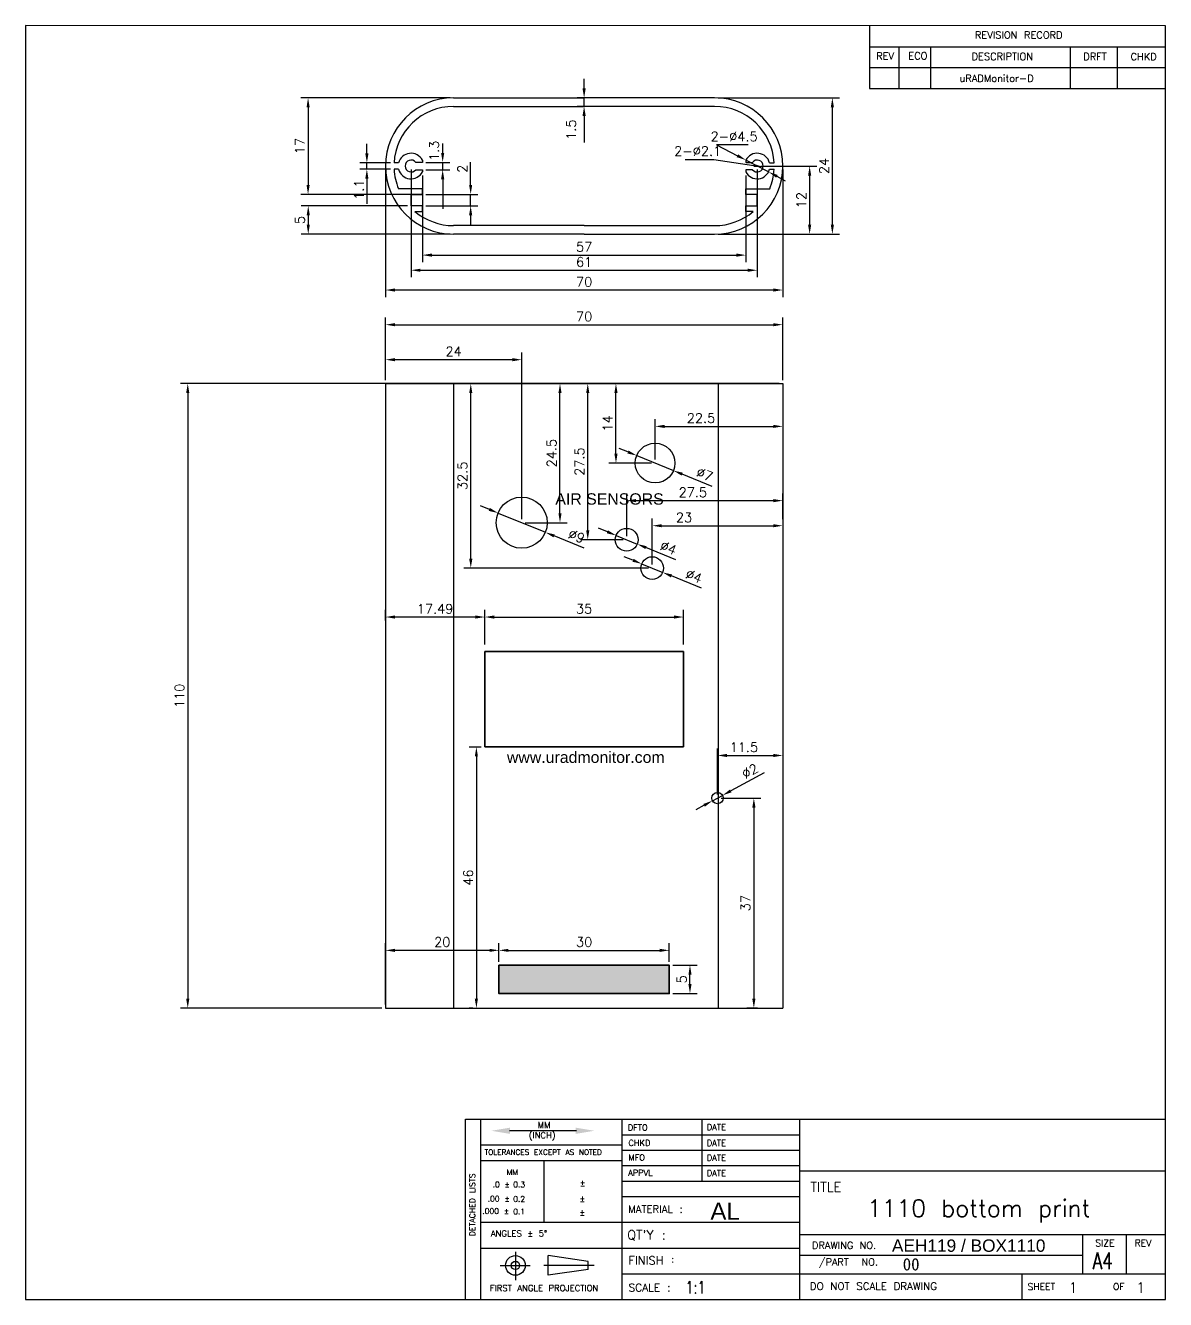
# Model space of a CAD drawing. Header units: millimetres. Extents: x 207 to 635, y 135 to 813.
# Drawn here: x 434.1 to 635, y 278.9 to 503.3 of the extents above; entities that cross this region are included whole.
import ezdxf
from ezdxf.enums import TextEntityAlignment as Align

# ---------------------------------------------------------------- set-up
doc = ezdxf.new("R2010")
doc.units = ezdxf.units.MM
for name, color, linetype, lineweight in [('Callout', 3, 'Continuous', 0), ('CAXA0', 7, 'Continuous', 70), ('Contour line', 1, 'Continuous', 15), ('Draw', 7, 'Continuous', 35), ('TEXT', 6, 'Continuous', 20)]:
    doc.layers.add(name, color=color, linetype=linetype, lineweight=lineweight)
doc.styles.add('_YES', font='ROMANC.SHX', dxfattribs={"height": 1.5})
doc.styles.add('ADESK2', font='romans')
doc.styles.get("Standard").update_dxf_attribs({"font": 'txt.shx'})
doc.styles.add('样式 1', font='Arial.ttf')
doc.dimstyles.new('ISO-25', dxfattribs={"dimtxt": 2.5, "dimasz": 2, "dimexe": 1.25, "dimexo": 0.625, "dimtad": 1, "dimdsep": 46, "dimtxsty": 'Standard', "dimcen": 2.5, "dimclrt": 256, "dimadec": 0, "dimazin": 0, "dimtfac": 1, "dimtmove": 0, "dimatfit": 3, "dimfxl": 1, "dimarcsym": 0})
picture_1 = doc.add_image_def('image1.png', size_in_pixel=(533, 256))

# ---------------------------------------------------------------- blocks, each defined once
blk = doc.blocks.new('*D130')
at = {"layer": 'Callout', "color": 0, "lineweight": -2, "transparency": 16777216}
for p, q in [((563.65, 478.51), (573.51, 478.51)), ((572.26, 476.84), (572.26, 468.18)), ((556.15, 466.51), (573.51, 466.51))]:
    blk.add_line(p, q, dxfattribs=at)
at = {"layer": 'Callout', "color": 0, "lineweight": 35, "transparency": 16777216}
for points in [[(571.98, 476.84), (572.53, 476.84), (572.26, 478.51)], [(571.98, 468.18), (572.53, 468.18), (572.26, 466.51)]]:
    blk.add_solid(points, dxfattribs=at)
at = {"layer": 'Defpoints', "color": 0, "lineweight": 35, "transparency": 16777216}
for p in [(563.02, 478.51), (555.52, 466.51), (572.26, 466.51)]:
    blk.add_point(p, dxfattribs=at)
at = {"layer": 'Callout', "lineweight": 25, "transparency": 16777216, "insert": (570.8, 472.51), "char_height": 1.667, "attachment_point": 5, "rotation": 90}
blk.add_mtext('12', dxfattribs=at)
blk = doc.blocks.new('*D128')
at = {"layer": 'Callout', "color": 0, "lineweight": -2, "transparency": 16777216}
for p, q in [((497.52, 477.89), (497.52, 455.42)), ((567.52, 477.89), (567.52, 455.42)), ((565.85, 456.67), (499.19, 456.67))]:
    blk.add_line(p, q, dxfattribs=at)
at = {"layer": 'Callout', "color": 0, "lineweight": 35, "transparency": 16777216}
for points in [[(499.19, 456.95), (499.19, 456.39), (497.52, 456.67)], [(565.85, 456.95), (565.85, 456.39), (567.52, 456.67)]]:
    blk.add_solid(points, dxfattribs=at)
at = {"layer": 'Defpoints', "color": 0, "lineweight": 35, "transparency": 16777216}
for p in [(497.52, 478.51), (567.52, 478.51), (497.52, 456.67)]:
    blk.add_point(p, dxfattribs=at)
at = {"layer": 'Callout', "lineweight": 25, "transparency": 16777216, "insert": (532.52, 458.13), "char_height": 1.667, "attachment_point": 5}
blk.add_mtext('70', dxfattribs=at)
blk = doc.blocks.new('*D131')
at = {"layer": 'Callout', "color": 0, "lineweight": -2, "transparency": 16777216}
for p, q in [((502.02, 477.89), (502.02, 458.91)), ((563.02, 477.89), (563.02, 458.91)), ((503.69, 460.16), (561.35, 460.16))]:
    blk.add_line(p, q, dxfattribs=at)
at = {"layer": 'Callout', "color": 0, "lineweight": 35, "transparency": 16777216}
for points in [[(503.69, 460.43), (503.69, 459.88), (502.02, 460.16)], [(561.35, 460.43), (561.35, 459.88), (563.02, 460.16)]]:
    blk.add_solid(points, dxfattribs=at)
at = {"layer": 'Defpoints', "color": 0, "lineweight": 35, "transparency": 16777216}
for p in [(502.02, 478.51), (563.02, 478.51), (563.02, 460.16)]:
    blk.add_point(p, dxfattribs=at)
at = {"layer": 'Callout', "lineweight": 25, "transparency": 16777216, "insert": (532.52, 461.61), "char_height": 1.667, "attachment_point": 5}
blk.add_mtext('61', dxfattribs=at)
blk = doc.blocks.new('*D132')
at = {"layer": 'Callout', "color": 0, "lineweight": -2, "transparency": 16777216}
for p, q in [((504.02, 476.85), (504.02, 461.57)), ((561.02, 476.85), (561.02, 461.57)), ((505.69, 462.82), (559.35, 462.82))]:
    blk.add_line(p, q, dxfattribs=at)
at = {"layer": 'Callout', "color": 0, "lineweight": 35, "transparency": 16777216}
for points in [[(505.69, 463.1), (505.69, 462.54), (504.02, 462.82)], [(559.35, 463.1), (559.35, 462.54), (561.02, 462.82)]]:
    blk.add_solid(points, dxfattribs=at)
at = {"layer": 'Defpoints', "color": 0, "lineweight": 35, "transparency": 16777216}
for p in [(504.02, 477.48), (561.02, 477.48), (561.02, 462.82)]:
    blk.add_point(p, dxfattribs=at)
at = {"layer": 'Callout', "lineweight": 25, "transparency": 16777216, "insert": (532.52, 464.28), "char_height": 1.667, "attachment_point": 5}
blk.add_mtext('57', dxfattribs=at)
blk = doc.blocks.new('*D133')
at = {"layer": 'Callout', "color": 0, "lineweight": -2, "transparency": 16777216}
for p, q in [((556.15, 490.51), (577.51, 490.51)), ((576.26, 468.18), (576.26, 488.84)), ((556.77, 466.51), (577.51, 466.51))]:
    blk.add_line(p, q, dxfattribs=at)
at = {"layer": 'Callout', "color": 0, "lineweight": 35, "transparency": 16777216}
for points in [[(575.98, 488.84), (576.54, 488.84), (576.26, 490.51)], [(575.98, 468.18), (576.54, 468.18), (576.26, 466.51)]]:
    blk.add_solid(points, dxfattribs=at)
at = {"layer": 'Defpoints', "color": 0, "lineweight": 35, "transparency": 16777216}
for p in [(555.52, 490.51), (576.26, 490.51), (556.15, 466.51)]:
    blk.add_point(p, dxfattribs=at)
at = {"layer": 'Callout', "lineweight": 25, "transparency": 16777216, "insert": (574.8, 478.51), "char_height": 1.667, "attachment_point": 5, "rotation": 90}
blk.add_mtext('24', dxfattribs=at)
blk = doc.blocks.new('*D134')
at = {"layer": 'Callout', "color": 0, "lineweight": -2, "transparency": 16777216}
for p, q in [((566.9, 440.19), (461.43, 440.19)), ((462.68, 438.53), (462.68, 331.86)), ((496.9, 330.19), (461.43, 330.19))]:
    blk.add_line(p, q, dxfattribs=at)
at = {"layer": 'Callout', "color": 0, "lineweight": 35, "transparency": 16777216}
for points in [[(462.4, 438.53), (462.96, 438.53), (462.68, 440.19)], [(462.4, 331.86), (462.96, 331.86), (462.68, 330.19)]]:
    blk.add_solid(points, dxfattribs=at)
at = {"layer": 'Defpoints', "color": 0, "lineweight": 35, "transparency": 16777216}
for p in [(567.52, 440.19), (462.68, 330.19), (497.52, 330.19)]:
    blk.add_point(p, dxfattribs=at)
at = {"layer": 'Callout', "lineweight": 25, "transparency": 16777216, "insert": (461.22, 385.19), "char_height": 1.667, "attachment_point": 5, "rotation": 90}
blk.add_mtext('110', dxfattribs=at)
blk = doc.blocks.new('*D129')
at = {"layer": 'Callout', "color": 0, "lineweight": -2, "transparency": 16777216}
for p, q in [((512.53, 475.18), (512.53, 479.2)), ((504.65, 473.51), (513.78, 473.51)), ((512.53, 471.51), (512.53, 473.51)), ((504.65, 471.51), (513.78, 471.51)), ((512.53, 469.84), (512.53, 468.18))]:
    blk.add_line(p, q, dxfattribs=at)
at = {"layer": 'Callout', "color": 0, "lineweight": 35, "transparency": 16777216}
for points in [[(512.25, 475.18), (512.8, 475.18), (512.53, 473.51)], [(512.25, 469.84), (512.8, 469.84), (512.53, 471.51)]]:
    blk.add_solid(points, dxfattribs=at)
at = {"layer": 'Defpoints', "color": 0, "lineweight": 35, "transparency": 16777216}
for p in [(504.02, 473.51), (512.53, 473.51), (504.02, 471.51)]:
    blk.add_point(p, dxfattribs=at)
at = {"layer": 'Callout', "lineweight": 35, "transparency": 16777216, "insert": (511.07, 478.02), "char_height": 1.67, "attachment_point": 5, "rotation": 90}
blk.add_mtext('2', dxfattribs=at)
blk = doc.blocks.new('*D135')
at = {"layer": 'Callout', "color": 0, "lineweight": -2, "transparency": 16777216}
for p, q in [((501.4, 471.51), (482.66, 471.51)), ((483.91, 469.84), (483.91, 468.18)), ((508.9, 466.51), (482.66, 466.51))]:
    blk.add_line(p, q, dxfattribs=at)
at = {"layer": 'Callout', "color": 0, "lineweight": 35, "transparency": 16777216}
for points in [[(483.64, 469.84), (484.19, 469.84), (483.91, 471.51)], [(483.64, 468.18), (484.19, 468.18), (483.91, 466.51)]]:
    blk.add_solid(points, dxfattribs=at)
at = {"layer": 'Defpoints', "color": 0, "lineweight": 35, "transparency": 16777216}
for p in [(502.02, 471.51), (483.91, 466.51), (509.52, 466.51)]:
    blk.add_point(p, dxfattribs=at)
at = {"layer": 'Callout', "lineweight": 35, "transparency": 16777216, "insert": (482.46, 469.01), "char_height": 1.67, "attachment_point": 5, "rotation": 90}
blk.add_mtext('5', dxfattribs=at)
blk = doc.blocks.new('*D136')
at = {"layer": 'Callout', "color": 0, "lineweight": -2, "transparency": 16777216}
for p, q in [((508.9, 490.51), (482.63, 490.51)), ((483.88, 488.84), (483.88, 475.18)), ((504.02, 473.51), (482.63, 473.51))]:
    blk.add_line(p, q, dxfattribs=at)
at = {"layer": 'Callout', "color": 0, "lineweight": 35, "transparency": 16777216}
for points in [[(483.61, 488.84), (484.16, 488.84), (483.88, 490.51)], [(483.61, 475.18), (484.16, 475.18), (483.88, 473.51)]]:
    blk.add_solid(points, dxfattribs=at)
at = {"layer": 'Defpoints', "color": 0, "lineweight": 35, "transparency": 16777216}
for p in [(509.52, 490.51), (483.88, 473.51), (504.65, 473.51)]:
    blk.add_point(p, dxfattribs=at)
at = {"layer": 'Callout', "lineweight": 35, "transparency": 16777216, "insert": (482.43, 482.01), "char_height": 1.667, "attachment_point": 5, "rotation": 90}
blk.add_mtext('17', dxfattribs=at)
blk = doc.blocks.new('*D137')
at = {"layer": 'Callout', "color": 0, "lineweight": -2, "transparency": 16777216}
for p, q in [((497.52, 440.82), (497.52, 451.82)), ((567.52, 440.82), (567.52, 451.82)), ((499.19, 450.57), (565.85, 450.57))]:
    blk.add_line(p, q, dxfattribs=at)
at = {"layer": 'Callout', "color": 0, "lineweight": 35, "transparency": 16777216}
for points in [[(499.19, 450.84), (499.19, 450.29), (497.52, 450.57)], [(565.85, 450.84), (565.85, 450.29), (567.52, 450.57)]]:
    blk.add_solid(points, dxfattribs=at)
at = {"layer": 'Defpoints', "color": 0, "lineweight": 35, "transparency": 16777216}
for p in [(567.52, 450.57), (497.52, 440.19), (567.52, 440.19)]:
    blk.add_point(p, dxfattribs=at)
at = {"layer": 'Callout', "lineweight": 35, "transparency": 16777216, "insert": (532.52, 452.02), "char_height": 1.667, "attachment_point": 5}
blk.add_mtext('70', dxfattribs=at)
blk = doc.blocks.new('*D138')
at = {"layer": 'Callout', "color": 0, "lineweight": -2, "transparency": 16777216}
for p, q in [((515.82, 418.03), (514.27, 418.66)), ((517.36, 417.4), (525.69, 414)), ((532.5, 411.21), (527.23, 413.36))]:
    blk.add_line(p, q, dxfattribs=at)
at = {"layer": 'Callout', "color": 0, "lineweight": 35, "transparency": 16777216}
for points in [[(515.92, 418.29), (515.71, 417.77), (517.36, 417.4)], [(527.34, 413.62), (527.13, 413.11), (525.69, 414)]]:
    blk.add_solid(points, dxfattribs=at)
at = {"layer": 'Defpoints', "color": 0, "lineweight": 35, "transparency": 16777216}
for p in [(517.36, 417.4), (525.69, 414)]:
    blk.add_point(p, dxfattribs=at)
at = {"layer": 'Callout', "lineweight": 25, "transparency": 16777216, "insert": (531.19, 413.32), "char_height": 1.667, "attachment_point": 5, "rotation": 337.7794}
blk.add_mtext('∅9', dxfattribs=at)
blk = doc.blocks.new('*D139')
at = {"layer": 'Callout', "color": 0, "lineweight": -2, "transparency": 16777216}
for p, q in [((555.52, 440.19), (527.02, 440.19)), ((528.27, 417.36), (528.27, 438.53)), ((522.15, 415.7), (529.52, 415.7))]:
    blk.add_line(p, q, dxfattribs=at)
at = {"layer": 'Callout', "color": 0, "lineweight": 35, "transparency": 16777216}
for points in [[(527.99, 438.53), (528.55, 438.53), (528.27, 440.19)], [(527.99, 417.36), (528.55, 417.36), (528.27, 415.7)]]:
    blk.add_solid(points, dxfattribs=at)
at = {"layer": 'Defpoints', "color": 0, "lineweight": 35, "transparency": 16777216}
for p in [(528.27, 440.19), (556.15, 440.19), (521.52, 415.7)]:
    blk.add_point(p, dxfattribs=at)
at = {"layer": 'Callout', "lineweight": 35, "transparency": 16777216, "insert": (526.81, 427.94), "char_height": 1.667, "attachment_point": 5, "rotation": 90}
blk.add_mtext('24.5', dxfattribs=at)
blk = doc.blocks.new('*D140')
at = {"layer": 'Callout', "color": 0, "lineweight": -2, "transparency": 16777216}
for p, q in [((497.52, 441.44), (497.52, 445.65)), ((519.86, 444.4), (499.19, 444.4)), ((521.52, 416.32), (521.52, 445.65))]:
    blk.add_line(p, q, dxfattribs=at)
at = {"layer": 'Callout', "color": 0, "lineweight": 35, "transparency": 16777216}
for points in [[(499.19, 444.68), (499.19, 444.12), (497.52, 444.4)], [(519.86, 444.68), (519.86, 444.12), (521.52, 444.4)]]:
    blk.add_solid(points, dxfattribs=at)
at = {"layer": 'Defpoints', "color": 0, "lineweight": 35, "transparency": 16777216}
for p in [(497.52, 444.4), (497.52, 440.82), (521.52, 415.7)]:
    blk.add_point(p, dxfattribs=at)
at = {"layer": 'Callout', "lineweight": 35, "transparency": 16777216, "insert": (509.52, 445.86), "char_height": 1.667, "attachment_point": 5}
blk.add_mtext('24', dxfattribs=at)
blk = doc.blocks.new('*D141')
at = {"layer": 'Callout', "color": 0, "lineweight": -2, "transparency": 16777216}
for p, q in [((540.24, 428.15), (538.7, 428.78)), ((541.78, 427.52), (548.26, 424.87)), ((555.08, 422.09), (549.81, 424.24))]:
    blk.add_line(p, q, dxfattribs=at)
at = {"layer": 'Callout', "color": 0, "lineweight": 35, "transparency": 16777216}
for points in [[(540.35, 428.41), (540.13, 427.89), (541.78, 427.52)], [(549.91, 424.5), (549.7, 423.98), (548.26, 424.87)]]:
    blk.add_solid(points, dxfattribs=at)
at = {"layer": 'Defpoints', "color": 0, "lineweight": 35, "transparency": 16777216}
for p in [(541.78, 427.52), (548.26, 424.87)]:
    blk.add_point(p, dxfattribs=at)
at = {"layer": 'Callout', "lineweight": 25, "transparency": 16777216, "insert": (553.76, 424.2), "char_height": 1.667, "attachment_point": 5, "rotation": 337.7794}
blk.add_mtext('∅7', dxfattribs=at)
blk = doc.blocks.new('*D142')
at = {"layer": 'Callout', "color": 0, "lineweight": -2, "transparency": 16777216}
for p, q in [((498.15, 440.19), (539.38, 440.19)), ((538.13, 427.86), (538.13, 438.53)), ((544.4, 426.19), (536.88, 426.19))]:
    blk.add_line(p, q, dxfattribs=at)
at = {"layer": 'Callout', "color": 0, "lineweight": 35, "transparency": 16777216}
for points in [[(537.85, 438.53), (538.41, 438.53), (538.13, 440.19)], [(537.85, 427.86), (538.41, 427.86), (538.13, 426.19)]]:
    blk.add_solid(points, dxfattribs=at)
at = {"layer": 'Defpoints', "color": 0, "lineweight": 35, "transparency": 16777216}
for p in [(497.52, 440.19), (538.13, 440.19), (545.02, 426.19)]:
    blk.add_point(p, dxfattribs=at)
at = {"layer": 'Callout', "lineweight": 35, "transparency": 16777216, "insert": (536.67, 433.19), "char_height": 1.667, "attachment_point": 5, "rotation": 90}
blk.add_mtext('14', dxfattribs=at)
blk = doc.blocks.new('*D143')
at = {"layer": 'Callout', "color": 0, "lineweight": -2, "transparency": 16777216}
for p, q in [((567.52, 439.57), (567.52, 431.41)), ((545.02, 426.82), (545.02, 433.91)), ((546.69, 432.66), (565.85, 432.66))]:
    blk.add_line(p, q, dxfattribs=at)
at = {"layer": 'Callout', "color": 0, "lineweight": 35, "transparency": 16777216}
for points in [[(546.69, 432.93), (546.69, 432.38), (545.02, 432.66)], [(565.85, 432.93), (565.85, 432.38), (567.52, 432.66)]]:
    blk.add_solid(points, dxfattribs=at)
at = {"layer": 'Defpoints', "color": 0, "lineweight": 35, "transparency": 16777216}
for p in [(567.52, 440.19), (567.52, 432.66), (545.02, 426.19)]:
    blk.add_point(p, dxfattribs=at)
at = {"layer": 'Callout', "lineweight": 35, "transparency": 16777216, "insert": (553.11, 434.11), "char_height": 1.667, "attachment_point": 5}
blk.add_mtext('22.5', dxfattribs=at)
blk = doc.blocks.new('*D144')
at = {"layer": 'Callout', "color": 0, "lineweight": -2, "transparency": 16777216}
for p, q in [((541.12, 409.08), (539.58, 409.71)), ((542.66, 408.45), (546.37, 406.94)), ((553.18, 404.16), (547.91, 406.31))]:
    blk.add_line(p, q, dxfattribs=at)
at = {"layer": 'Callout', "color": 0, "lineweight": 35, "transparency": 16777216}
for points in [[(541.23, 409.34), (541.02, 408.83), (542.66, 408.45)], [(548.02, 406.57), (547.81, 406.05), (546.37, 406.94)]]:
    blk.add_solid(points, dxfattribs=at)
at = {"layer": 'Defpoints', "color": 0, "lineweight": 35, "transparency": 16777216}
for p in [(542.66, 408.45), (546.37, 406.94)]:
    blk.add_point(p, dxfattribs=at)
at = {"layer": 'Callout', "lineweight": 25, "transparency": 16777216, "insert": (551.87, 406.27), "char_height": 1.667, "attachment_point": 5, "rotation": 337.7794}
blk.add_mtext('∅4', dxfattribs=at)
blk = doc.blocks.new('*D145')
at = {"layer": 'Callout', "color": 0, "lineweight": -2, "transparency": 16777216}
for p, q in [((567.52, 439.57), (567.52, 413.91)), ((544.52, 408.32), (544.52, 416.41)), ((546.18, 415.16), (565.85, 415.16))]:
    blk.add_line(p, q, dxfattribs=at)
at = {"layer": 'Callout', "color": 0, "lineweight": 35, "transparency": 16777216}
for points in [[(546.18, 415.44), (546.18, 414.89), (544.52, 415.16)], [(565.85, 415.44), (565.85, 414.89), (567.52, 415.16)]]:
    blk.add_solid(points, dxfattribs=at)
at = {"layer": 'Defpoints', "color": 0, "lineweight": 35, "transparency": 16777216}
for p in [(567.52, 440.19), (567.52, 415.16), (544.52, 407.7)]:
    blk.add_point(p, dxfattribs=at)
at = {"layer": 'Callout', "lineweight": 35, "transparency": 16777216, "insert": (550.12, 416.62), "char_height": 1.667, "attachment_point": 5}
blk.add_mtext('23', dxfattribs=at)
blk = doc.blocks.new('*D146')
at = {"layer": 'Callout', "color": 0, "lineweight": -2, "transparency": 16777216}
for p, q in [((497.52, 440.19), (513.8, 440.19)), ((512.55, 409.36), (512.55, 438.53)), ((543.89, 407.7), (511.3, 407.7))]:
    blk.add_line(p, q, dxfattribs=at)
at = {"layer": 'Callout', "color": 0, "lineweight": 35, "transparency": 16777216}
for points in [[(512.27, 438.53), (512.83, 438.53), (512.55, 440.19)], [(512.27, 409.36), (512.83, 409.36), (512.55, 407.7)]]:
    blk.add_solid(points, dxfattribs=at)
at = {"layer": 'Defpoints', "color": 0, "lineweight": 35, "transparency": 16777216}
for p in [(496.9, 440.19), (512.55, 440.19), (544.52, 407.7)]:
    blk.add_point(p, dxfattribs=at)
at = {"layer": 'Callout', "lineweight": 35, "transparency": 16777216, "insert": (511.09, 423.94), "char_height": 1.667, "attachment_point": 5, "rotation": 90}
blk.add_mtext('32.5', dxfattribs=at)
blk = doc.blocks.new('*D147')
at = {"layer": 'Callout', "color": 0, "lineweight": -2, "transparency": 16777216}
for p, q in [((536.62, 414.08), (535.08, 414.71)), ((538.17, 413.45), (541.87, 411.94)), ((548.68, 409.15), (543.41, 411.31))]:
    blk.add_line(p, q, dxfattribs=at)
at = {"layer": 'Callout', "color": 0, "lineweight": 35, "transparency": 16777216}
for points in [[(536.73, 414.34), (536.52, 413.82), (538.17, 413.45)], [(543.52, 411.56), (543.31, 411.05), (541.87, 411.94)]]:
    blk.add_solid(points, dxfattribs=at)
at = {"layer": 'Defpoints', "color": 0, "lineweight": 35, "transparency": 16777216}
for p in [(538.17, 413.45), (541.87, 411.94)]:
    blk.add_point(p, dxfattribs=at)
at = {"layer": 'Callout', "lineweight": 25, "transparency": 16777216, "insert": (547.37, 411.26), "char_height": 1.667, "attachment_point": 5, "rotation": 337.7794}
blk.add_mtext('∅4', dxfattribs=at)
blk = doc.blocks.new('*D148')
at = {"layer": 'Callout', "color": 0, "lineweight": -2, "transparency": 16777216}
for p, q in [((498.15, 440.19), (534.41, 440.19)), ((533.16, 414.36), (533.16, 438.53)), ((539.39, 412.69), (531.91, 412.69))]:
    blk.add_line(p, q, dxfattribs=at)
at = {"layer": 'Callout', "color": 0, "lineweight": 35, "transparency": 16777216}
for points in [[(532.88, 438.53), (533.44, 438.53), (533.16, 440.19)], [(532.88, 414.36), (533.44, 414.36), (533.16, 412.69)]]:
    blk.add_solid(points, dxfattribs=at)
at = {"layer": 'Defpoints', "color": 0, "lineweight": 35, "transparency": 16777216}
for p in [(497.52, 440.19), (533.16, 440.19), (540.02, 412.69)]:
    blk.add_point(p, dxfattribs=at)
at = {"layer": 'Callout', "lineweight": 35, "transparency": 16777216, "insert": (531.7, 426.44), "char_height": 1.667, "attachment_point": 5, "rotation": 90}
blk.add_mtext('27.5', dxfattribs=at)
blk = doc.blocks.new('*D149')
at = {"layer": 'Callout', "color": 0, "lineweight": -2, "transparency": 16777216}
for p, q in [((540.02, 413.32), (540.02, 420.83)), ((567.52, 416.32), (567.52, 420.83)), ((541.68, 419.58), (565.85, 419.58))]:
    blk.add_line(p, q, dxfattribs=at)
at = {"layer": 'Callout', "color": 0, "lineweight": 35, "transparency": 16777216}
for points in [[(541.68, 419.86), (541.68, 419.3), (540.02, 419.58)], [(565.85, 419.86), (565.85, 419.3), (567.52, 419.58)]]:
    blk.add_solid(points, dxfattribs=at)
at = {"layer": 'Defpoints', "color": 0, "lineweight": 35, "transparency": 16777216}
for p in [(567.52, 419.58), (567.52, 415.7), (540.02, 412.69)]:
    blk.add_point(p, dxfattribs=at)
at = {"layer": 'Callout', "lineweight": 35, "transparency": 16777216, "insert": (551.68, 421.04), "char_height": 1.667, "attachment_point": 5}
blk.add_mtext('27.5', dxfattribs=at)
blk = doc.blocks.new('*D150')
at = {"layer": 'Callout', "color": 0, "lineweight": -2, "transparency": 16777216}
for p, q in [((564.22, 371.63), (558.36, 368.46)), ((553.67, 365.92), (552.21, 365.13)), ((555.14, 366.72), (556.9, 367.67))]:
    blk.add_line(p, q, dxfattribs=at)
at = {"layer": 'Callout', "color": 0, "lineweight": 35, "transparency": 16777216}
for points in [[(558.23, 368.71), (558.5, 368.22), (556.9, 367.67)], [(553.54, 366.17), (553.8, 365.68), (555.14, 366.72)]]:
    blk.add_solid(points, dxfattribs=at)
at = {"layer": 'Defpoints', "color": 0, "lineweight": 35, "transparency": 16777216}
for p in [(555.14, 366.72), (556.9, 367.67)]:
    blk.add_point(p, dxfattribs=at)
at = {"layer": 'Callout', "lineweight": 25, "transparency": 16777216, "insert": (561.75, 371.95), "char_height": 1.667, "attachment_point": 5, "rotation": 28.4135}
blk.add_mtext('∅2', dxfattribs=at)
blk = doc.blocks.new('*D151')
at = {"layer": 'Callout', "color": 0, "lineweight": -2, "transparency": 16777216}
for p, q in [((556.64, 367.19), (563.68, 367.19)), ((562.43, 365.53), (562.43, 331.86)), ((563.05, 330.19), (561.18, 330.19))]:
    blk.add_line(p, q, dxfattribs=at)
at = {"layer": 'Callout', "color": 0, "lineweight": 35, "transparency": 16777216}
for points in [[(562.15, 365.53), (562.71, 365.53), (562.43, 367.19)], [(562.15, 331.86), (562.71, 331.86), (562.43, 330.19)]]:
    blk.add_solid(points, dxfattribs=at)
at = {"layer": 'Defpoints', "color": 0, "lineweight": 35, "transparency": 16777216}
for p in [(556.02, 367.19), (562.43, 330.19), (563.68, 330.19)]:
    blk.add_point(p, dxfattribs=at)
at = {"layer": 'Callout', "lineweight": 35, "transparency": 16777216, "insert": (560.97, 348.69), "char_height": 1.667, "attachment_point": 5, "rotation": 90}
blk.add_mtext('37', dxfattribs=at)
blk = doc.blocks.new('*D152')
at = {"layer": 'Callout', "color": 0, "lineweight": -2, "transparency": 16777216}
for p, q in [((556.02, 367.82), (556.02, 375.95)), ((567.52, 375.32), (567.52, 373.45)), ((557.68, 374.7), (565.85, 374.7))]:
    blk.add_line(p, q, dxfattribs=at)
at = {"layer": 'Callout', "color": 0, "lineweight": 35, "transparency": 16777216}
for points in [[(557.68, 374.98), (557.68, 374.42), (556.02, 374.7)], [(565.85, 374.98), (565.85, 374.42), (567.52, 374.7)]]:
    blk.add_solid(points, dxfattribs=at)
at = {"layer": 'Defpoints', "color": 0, "lineweight": 35, "transparency": 16777216}
for p in [(567.52, 375.95), (567.52, 374.7), (556.02, 367.19)]:
    blk.add_point(p, dxfattribs=at)
at = {"layer": 'Callout', "lineweight": 35, "transparency": 16777216, "insert": (560.68, 376.16), "char_height": 1.667, "attachment_point": 5}
blk.add_mtext('11.5', dxfattribs=at)
blk = doc.blocks.new('*D153')
at = {"layer": 'Callout', "color": 0, "lineweight": -2, "transparency": 16777216}
for p, q in [((515.01, 394.24), (515.01, 400.33)), ((550.01, 394.24), (550.01, 400.33)), ((516.68, 399.08), (548.34, 399.08))]:
    blk.add_line(p, q, dxfattribs=at)
at = {"layer": 'Callout', "color": 0, "lineweight": 35, "transparency": 16777216}
for points in [[(516.68, 399.36), (516.68, 398.8), (515.01, 399.08)], [(548.34, 399.36), (548.34, 398.8), (550.01, 399.08)]]:
    blk.add_solid(points, dxfattribs=at)
at = {"layer": 'Defpoints', "color": 0, "lineweight": 35, "transparency": 16777216}
for p in [(550.01, 399.08), (515.01, 393.62), (550.01, 393.62)]:
    blk.add_point(p, dxfattribs=at)
at = {"layer": 'Callout', "lineweight": 35, "transparency": 16777216, "insert": (532.51, 400.54), "char_height": 1.667, "attachment_point": 5}
blk.add_mtext('35', dxfattribs=at)
blk = doc.blocks.new('*D154')
at = {"layer": 'Callout', "color": 0, "lineweight": -2, "transparency": 16777216}
for p, q in [((497.52, 398.45), (497.52, 400.33)), ((515.01, 399.7), (515.01, 400.33)), ((513.34, 399.08), (499.19, 399.08))]:
    blk.add_line(p, q, dxfattribs=at)
at = {"layer": 'Callout', "color": 0, "lineweight": 35, "transparency": 16777216}
for points in [[(499.19, 399.36), (499.19, 398.8), (497.52, 399.08)], [(513.34, 399.36), (513.34, 398.8), (515.01, 399.08)]]:
    blk.add_solid(points, dxfattribs=at)
at = {"layer": 'Defpoints', "color": 0, "lineweight": 35, "transparency": 16777216}
for p in [(497.52, 399.08), (497.52, 397.83), (515.01, 399.08)]:
    blk.add_point(p, dxfattribs=at)
at = {"layer": 'Callout', "lineweight": 35, "transparency": 16777216, "insert": (506.26, 400.54), "char_height": 1.667, "attachment_point": 5}
blk.add_mtext('17.49', dxfattribs=at)
blk = doc.blocks.new('*D155')
at = {"layer": 'Callout', "color": 0, "lineweight": -2, "transparency": 16777216}
for p, q in [((514.39, 376.19), (512.29, 376.19)), ((513.54, 374.53), (513.54, 331.86)), ((512.91, 330.19), (512.29, 330.19))]:
    blk.add_line(p, q, dxfattribs=at)
at = {"layer": 'Callout', "color": 0, "lineweight": 35, "transparency": 16777216}
for points in [[(513.26, 374.53), (513.81, 374.53), (513.54, 376.19)], [(513.26, 331.86), (513.81, 331.86), (513.54, 330.19)]]:
    blk.add_solid(points, dxfattribs=at)
at = {"layer": 'Defpoints', "color": 0, "lineweight": 35, "transparency": 16777216}
for p in [(515.02, 376.19), (513.54, 330.19), (513.54, 330.19)]:
    blk.add_point(p, dxfattribs=at)
at = {"layer": 'Callout', "lineweight": 35, "transparency": 16777216, "insert": (512.08, 353.19), "char_height": 1.667, "attachment_point": 5, "rotation": 90}
blk.add_mtext('46', dxfattribs=at)
blk = doc.blocks.new('*D156')
at = {"layer": 'Callout', "color": 0, "lineweight": -2, "transparency": 16777216}
for p, q in [((548.14, 337.76), (552.42, 337.76)), ((551.17, 334.43), (551.17, 336.09)), ((548.14, 332.76), (552.42, 332.76))]:
    blk.add_line(p, q, dxfattribs=at)
at = {"layer": 'Callout', "color": 0, "lineweight": 35, "transparency": 16777216}
for points in [[(550.9, 336.09), (551.45, 336.09), (551.17, 337.76)], [(550.9, 334.43), (551.45, 334.43), (551.17, 332.76)]]:
    blk.add_solid(points, dxfattribs=at)
at = {"layer": 'Defpoints', "color": 0, "lineweight": 35, "transparency": 16777216}
for p in [(547.52, 337.76), (551.17, 337.76), (547.52, 332.76)]:
    blk.add_point(p, dxfattribs=at)
at = {"layer": 'Callout', "lineweight": 35, "transparency": 16777216, "insert": (549.72, 335.26), "char_height": 1.67, "attachment_point": 5, "rotation": 90}
blk.add_mtext('5', dxfattribs=at)
blk = doc.blocks.new('*D157')
at = {"layer": 'Callout', "color": 0, "lineweight": -2, "transparency": 16777216}
for p, q in [((517.52, 338.38), (517.52, 341.63)), ((547.52, 338.38), (547.52, 341.63)), ((519.18, 340.38), (545.85, 340.38))]:
    blk.add_line(p, q, dxfattribs=at)
at = {"layer": 'Callout', "color": 0, "lineweight": 35, "transparency": 16777216}
for points in [[(519.18, 340.65), (519.18, 340.1), (517.52, 340.38)], [(545.85, 340.65), (545.85, 340.1), (547.52, 340.38)]]:
    blk.add_solid(points, dxfattribs=at)
at = {"layer": 'Defpoints', "color": 0, "lineweight": 35, "transparency": 16777216}
for p in [(547.52, 340.38), (517.52, 337.76), (547.52, 337.76)]:
    blk.add_point(p, dxfattribs=at)
at = {"layer": 'Callout', "lineweight": 35, "transparency": 16777216, "insert": (532.52, 341.84), "char_height": 1.667, "attachment_point": 5}
blk.add_mtext('30', dxfattribs=at)
blk = doc.blocks.new('*D158')
at = {"layer": 'Callout', "color": 0, "lineweight": -2, "transparency": 16777216}
for p, q in [((497.52, 330.82), (497.52, 341.63)), ((517.52, 338.38), (517.52, 341.63)), ((515.85, 340.38), (499.19, 340.38))]:
    blk.add_line(p, q, dxfattribs=at)
at = {"layer": 'Callout', "color": 0, "lineweight": 35, "transparency": 16777216}
for points in [[(499.19, 340.65), (499.19, 340.1), (497.52, 340.38)], [(515.85, 340.65), (515.85, 340.1), (517.52, 340.38)]]:
    blk.add_solid(points, dxfattribs=at)
at = {"layer": 'Defpoints', "color": 0, "lineweight": 35, "transparency": 16777216}
for p in [(497.52, 340.38), (517.52, 337.76, -0.37), (497.52, 330.19)]:
    blk.add_point(p, dxfattribs=at)
at = {"layer": 'Callout', "lineweight": 35, "transparency": 16777216, "insert": (507.52, 341.84), "char_height": 1.667, "attachment_point": 5}
blk.add_mtext('20', dxfattribs=at)

msp = doc.modelspace()

# ---------------------------------------------------------------- hatches: boundary and pattern name
at = {"layer": 'TEXT', "lineweight": 35}
h = msp.add_hatch(color=256, dxfattribs=at)
h.dxf.hatch_style = 1
h.paths.add_polyline_path([(547.517, 332.759), (547.517, 337.759), (517.517, 337.759), (517.517, 332.759)])

# ---------------------------------------------------------------- linework, layer by layer
at = {"layer": 'Callout', "lineweight": 25}
for p, q in [((532.52, 492.177), (532.52, 493.843)), ((532.52, 489.01), (532.52, 490.51)), ((532.52, 487.343), (532.52, 482.664)), ((507.599, 480.827), (507.599, 482.493)), ((561.444, 482.262), (555.819, 482.262)), ((555.819, 482.262), (559.547, 480.32)), ((498.41, 479.06), (492.993, 479.06)), ((498.41, 477.96), (492.993, 477.96)), ((504.645, 479.16), (508.849, 479.16)), ((507.599, 477.86), (507.599, 479.16)), ((550.301, 479.685), (555.37, 479.685)), ((555.37, 479.685), (562.411, 478.604)), ((565.016, 477.47), (561.025, 479.55)), ((504.645, 477.86), (508.849, 477.86)), ((507.599, 476.193), (507.599, 470.961)), ((566.494, 476.7), (567.972, 475.93))]:
    msp.add_line(p, q, dxfattribs=at)
at = {"layer": 'Callout', "color": 0, "lineweight": 25}
for p, q in [((497.52, 440.192), (497.52, 330.192)), ((497.52, 440.192), (567.52, 440.192)), ((509.52, 440.192), (509.52, 330.192)), ((556.145, 440.192), (556.145, 330.192)), ((567.52, 440.192), (567.52, 330.192)), ((497.52, 330.192), (567.52, 330.192))]:
    msp.add_line(p, q, dxfattribs=at)
at = {"layer": 'Callout', "color": 0, "lineweight": 35, "elevation": -0.369}
msp.add_lwpolyline([(517.517, 337.759), (547.517, 337.759), (547.517, 332.759), (517.517, 332.759)], close=True, dxfattribs=at)
at = {"layer": 'Callout', "lineweight": 25}
for points in [[(532.242, 492.177), (532.798, 492.177), (532.52, 490.51)], [(532.242, 487.343), (532.798, 487.343), (532.52, 489.01)], [(493.966, 480.727), (494.521, 480.727), (494.243, 479.06)], [(507.321, 480.827), (507.876, 480.827), (507.599, 479.16)], [(493.966, 476.293), (494.521, 476.293), (494.243, 477.96)], [(562.453, 478.878), (562.368, 478.329), (564.058, 478.351)], [(507.321, 476.193), (507.876, 476.193), (507.599, 477.86)], [(566.622, 476.947), (566.365, 476.454), (565.016, 477.47)]]:
    msp.add_solid(points, dxfattribs=at)
at = {"layer": 'CAXA0', "color": 0, "lineweight": 25}
for p, q in [((634.964, 503.194), (434.087, 503.263)), ((434.087, 503.263), (434.087, 278.883)), ((582.803, 503.194), (582.803, 492.172)), ((634.964, 278.883), (634.964, 503.194)), ((582.803, 499.52), (634.964, 499.52)), ((588.036, 492.172), (588.036, 499.52)), ((593.62, 492.172), (593.62, 499.52)), ((618.241, 492.172), (618.241, 499.52)), ((626.494, 492.172), (626.494, 499.52)), ((582.803, 495.846), (634.964, 495.846)), ((582.803, 492.172), (634.964, 492.172)), ((434.087, 479.177), (434.087, 278.883)), ((434.087, 479.177), (434.087, 278.883)), ((514.316, 278.883), (514.316, 310.632)), ((539.184, 310.632), (539.184, 278.883)), ((553.312, 299.747), (553.312, 310.632)), ((570.557, 278.883), (570.557, 310.632)), ((531.176, 308.602), (519.358, 308.602)), ((539.184, 307.911), (570.557, 307.911)), ((514.316, 306.097), (539.184, 306.097)), ((539.184, 305.19), (570.557, 305.19)), ((514.316, 303.375), (539.184, 303.375)), ((525.508, 292.49), (525.508, 303.375)), ((539.184, 302.468), (570.557, 302.468)), ((570.557, 301.561), (634.964, 301.561)), ((539.184, 299.747), (570.557, 299.747)), ((539.184, 297.025), (570.557, 297.025)), ((514.316, 292.49), (570.557, 292.49)), ((570.557, 290.313), (634.964, 290.313)), ((620.384, 283.418), (620.384, 290.313)), ((628.07, 283.418), (628.07, 290.313)), ((514.316, 287.954), (570.557, 287.954)), ((520.419, 287.293), (520.419, 282.279)), ((526.209, 283.146), (526.209, 286.619)), ((533.252, 285.606), (526.209, 286.619)), ((533.252, 284.159), (533.252, 285.606)), ((570.557, 286.7), (620.384, 286.7)), ((517.718, 284.883), (523.024, 284.883)), ((534.313, 284.883), (525.437, 284.883)), ((533.252, 284.159), (526.209, 283.146)), ((539.184, 283.418), (570.557, 283.418)), ((570.557, 283.418), (634.964, 283.418)), ((609.689, 278.883), (609.689, 283.418)), ((434.087, 278.883), (634.964, 278.883))]:
    msp.add_line(p, q, dxfattribs=at)
at = {"layer": 'CAXA0', "lineweight": 25}
for p, q in [((504.02, 479.541), (504.02, 479.16)), ((561.02, 479.541), (561.02, 479.16)), ((504.02, 477.86), (504.02, 477.479)), ((561.02, 477.86), (561.02, 477.479))]:
    msp.add_line(p, q, dxfattribs=at)
at = {"layer": 'CAXA0', "color": 0, "linetype": 'Continuous', "lineweight": 25}
for p, q in [((511.594, 278.883), (511.594, 310.632)), ((511.594, 310.632), (634.964, 310.632))]:
    msp.add_line(p, q, dxfattribs=at)
at = {"layer": 'CAXA0', "color": 0, "lineweight": 25}
for radius in [1.737, 0.724]:
    msp.add_circle((520.419, 284.883), radius, dxfattribs=at)
for points in [[(519.44, 308.058), (519.44, 309.147), (516.174, 308.602)], [(531.048, 309.147), (531.048, 308.058), (534.313, 308.602)]]:
    msp.add_solid(points, dxfattribs=at)
at = {"layer": 'Contour line', "lineweight": 25}
for centre, radius in [((545.023, 426.194), 3.5), ((521.524, 415.697), 4.5), ((540.018, 412.693), 2), ((544.516, 407.696), 2), ((556.017, 367.192), 1)]:
    msp.add_circle(centre, radius, dxfattribs=at)
at = {"layer": 'Draw', "lineweight": 25}
for p, q in [((509.52, 490.51), (532.52, 490.51)), ((554.895, 490.51), (531.27, 490.51)), ((555.52, 490.51), (532.52, 490.51)), ((509.52, 489.01), (532.52, 489.01)), ((554.895, 489.01), (531.27, 489.01)), ((555.52, 489.01), (532.52, 489.01)), ((494.243, 480.727), (494.243, 482.393)), ((494.243, 477.96), (494.243, 479.06)), ((499.838, 479.06), (499.035, 479.06)), ((499.838, 477.96), (499.035, 477.96)), ((504.02, 479.16), (502.845, 479.16)), ((561.02, 479.16), (562.195, 479.16)), ((565.202, 479.06), (566.006, 479.06)), ((565.202, 477.96), (566.006, 477.96)), ((494.243, 476.293), (494.243, 471.839)), ((502.845, 477.86), (504.02, 477.86)), ((562.195, 477.86), (561.02, 477.86)), ((504.02, 474.51), (499.812, 474.51)), ((502.02, 471.51), (502.02, 473.51)), ((502.02, 473.51), (504.02, 473.51)), ((504.02, 473.51), (504.02, 474.51)), ((561.02, 473.51), (561.02, 474.51)), ((561.02, 474.51), (565.228, 474.51)), ((563.02, 473.51), (561.02, 473.51)), ((563.02, 471.51), (563.02, 473.51)), ((504.02, 471.51), (502.02, 471.51)), ((504.02, 470.51), (504.02, 471.51)), ((561.02, 470.51), (561.02, 471.51)), ((561.02, 471.51), (563.02, 471.51)), ((502.719, 470.51), (504.02, 470.51)), ((562.321, 470.51), (561.02, 470.51)), ((532.52, 468.01), (509.52, 468.01)), ((532.52, 468.01), (555.52, 468.01)), ((532.52, 466.51), (509.52, 466.51)), ((532.52, 466.51), (555.52, 466.51))]:
    msp.add_line(p, q, dxfattribs=at)
for centre, radius, start, end in [((509.52, 478.51), 12, 90, 270), ((555.52, 478.51), 12, 270, 90), ((509.52, 478.51), 10.5, 90, 176.99742), ((555.52, 478.51), 10.5, 3.00258, 90), ((502.02, 478.51), 2.25, 27.26604, 165.851), ((563.02, 478.51), 2.25, 14.149, 152.73396), ((509.52, 478.51), 10.5, 183.00258, 202.39269), ((502.02, 478.51), 2.25, 194.149, 332.73396), ((502.02, 478.51), 1.05, 38.24662, 321.75338), ((563.02, 478.51), 2.25, 207.26604, 345.851), ((563.02, 478.51), 1.05, 218.24662, 141.75338), ((555.52, 478.51), 10.5, 337.60731, 356.99742), ((509.52, 478.51), 10.5, 229.63241, 270), ((555.52, 478.51), 10.5, 270, 310.36759)]:
    msp.add_arc(centre, radius, start, end, dxfattribs=at)
msp.add_solid([(559.675, 480.566), (559.418, 480.073), (561.025, 479.55)], dxfattribs=at)

# ---------------------------------------------------------------- texts
at = {"layer": 'Callout', "lineweight": 25, "char_height": 1.6667, "attachment_point": 5, "rotation": 90}
for s, insert in [('1.5', (530.222, 484.908)), ('1.3', (506.094, 481.176)), ('1.1', (492.864, 474.345))]:
    msp.add_mtext(s, dxfattribs=dict(at, insert=insert))
at = {"layer": 'Callout', "lineweight": 25, "char_height": 1.6667, "attachment_point": 5}
for s, insert in [('2-∅4.5', (558.944, 483.72)), ('2-∅2.1', (552.523, 481.143))]:
    msp.add_mtext(s, dxfattribs=dict(at, insert=insert))
at = {"layer": 'CAXA0', "color": 0, "lineweight": 25}
for s, height, p in [('REVISION RECORD', 1.26998, (601.377, 500.948)), ('ECO', 1.27, (589.648, 497.272)), ('DRFT', 1.27, (620.472, 497.155)), ('CHKD', 1.27, (628.793, 497.135)), ('MM', 1.0886, (524.341, 309.085)), ('DFTO', 1.0581, (540.226, 308.641)), ('(INCH)', 1.0886, (522.775, 307.272)), ('TOLERANCES EXCEPT AS NOTED', 0.94342, (514.974, 304.362)), ('CHKD', 1.0581, (540.344, 305.931)), ('MFO', 1.0581, (540.334, 303.364)), ('MM ', 0.9797, (518.865, 300.822)), ('APPVL', 1.0581, (540.287, 300.676)), ('.0 %%P ', 0.9797, (516.395, 298.652)), ('0.3', 0.9797, (520.025, 298.652)), (' %%P', 1.0886, (530.762, 298.864)), ('TITLE', 1.6764, (572.4, 297.876)), ('.00 %%P ', 0.9797, (515.519, 296.136)), ('0.2', 0.9797, (520.025, 296.095)), (' %%P', 1.0886, (530.746, 296.068)), ('.000 %%P ', 0.9797, (514.584, 293.966)), ('0.1', 0.9797, (520.025, 293.886)), (' %%P', 1.0886, (530.716, 293.657)), ('MATERIAL :', 1.303, (540.28, 294.145)), ('ANGLES %%P 5%%d', 1.08856, (516.084, 289.967)), ("QT'Y :", 1.6459, (540.119, 289.433)), ('DRAWING NO.', 1.25647, (572.685, 287.804)), ('FINISH', 1.4696, (540.352, 285.026)), ('/PART  NO.', 1.2565, (573.869, 284.872)), ('FIRST ANGLE PROJECTION', 1.08856, (515.909, 280.345)), ('SCALE :', 1.3716, (540.322, 280.3)), ('DO NOT SCALE DRAWING', 1.3226, (572.287, 280.568))]:
    msp.add_text(s, height=height, dxfattribs=at).set_placement(p)
for s, height, style, p in [('REV', 1.27, 'ADESK2', (583.978, 497.248)), ('DESCRIPTION', 1.26998, 'ADESK2', (600.788, 497.173)), ('uRADMonitor-D', 1.26998, 'ADESK2', (598.658, 493.322)), ('DATE', 1.0613, 'ADESK2', (554.143, 308.716)), ('DATE', 1.0613, 'ADESK2', (554.143, 305.918)), ('DATE', 1.0613, 'ADESK2', (554.143, 303.327)), ('DATE', 1.0613, 'ADESK2', (554.143, 300.632)), ('SIZE', 1.1793, 'ADESK2', (622.602, 288.242)), ('REV', 1.1793, 'ADESK2', (629.53, 288.242)), (':', 1.134, '_YES', (547.888, 285.428)), ('SHEET', 1.1793, 'ADESK2', (610.647, 280.561)), ('OF', 1.1793, 'ADESK2', (625.708, 280.568))]:
    msp.add_text(s, height=height, dxfattribs=dict(at, style=style)).set_placement(p)
msp.add_text('DETACHED LISTS', height=0.99785, rotation=90, dxfattribs=at).set_placement((513.305, 290.02))
at = {"layer": 'CAXA0', "color": 0, "lineweight": 25, "width": 0.75}
msp.add_text('A4', height=2.9028, dxfattribs=at).set_placement((622.138, 284.24))
at = {"layer": 'CAXA0', "color": 0, "lineweight": 25}
for s, insert, char_height, width, attachment_point in [('1110 bottom print', (602.057, 294.446), 3.02377, 65.93676, 5), ('{\\fArial|b0|i0|c0|p34;AL}', (557.36, 294.446), 3.02377, 65.93676, 5), ('{\\fArial|b0|i0|c0|p32;AEH119 / BOX1110}', (586.757, 289.461), 2.17712, 65.073, 1), ('{\\fSimSun|b0|i0|c134|p2;00}', (588.66, 286.181), 2.17712, 65.073, 1)]:
    msp.add_mtext(s, dxfattribs=dict(at, insert=insert, char_height=char_height, width=width, attachment_point=attachment_point))
at = {"layer": 'CAXA0', "color": 0, "lineweight": 25, "width": 0.75}
msp.add_attdef('1:1', (550.403, 279.937), '', height=2.177, dxfattribs=at)
at = {"layer": 'CAXA0', "color": 0, "lineweight": 25}
for p, s in [((617.919, 280.089), 'X'), ((629.807, 280.089), 'Y')]:
    msp.add_attdef('1', p, s, height=1.814, dxfattribs=at)
at = {"layer": 'TEXT', "lineweight": 25, "ltscale": 2, "style": '样式 1'}
for s, p in [('AIR SENSORS', (536.998, 418.875)), ('www.uradmonitor.com', (532.815, 373.392))]:
    msp.add_text(s, height=2, dxfattribs=at).set_placement(p, align=Align.CENTER)

# ---------------------------------------------------------------- dimensions: what is measured, and where the dimension line sits
at = {"layer": 'Callout', "lineweight": 35}
for base, p1, p2, angle, picture, middle in [((483.883, 473.51), (509.52, 490.51), (504.645, 473.51), 90, '*D136', (482.425, 482.01)), ((512.526, 473.51), (504.02, 471.51), (504.02, 473.51), 270, '*D129', (511.068, 478.023)), ((483.915, 466.51), (502.02, 471.51), (509.52, 466.51), 270, '*D135', (482.457, 469.01)), ((513.537, 330.192), (515.02, 376.195), (513.537, 330.192), 90, '*D155', (512.079, 353.193)), ((551.174, 337.759, -0.369), (547.517, 332.759, -0.369), (547.517, 337.759, -0.369), 90, '*D156', (549.717, 335.259, -0.369))]:
    dim = msp.add_linear_dim(base=base, p1=p1, p2=p2, angle=angle, dimstyle='ISO-25', override={"dimtxt": 1.6667, "dimasz": 1.6667, "dimgap": 0.6245}, dxfattribs=at)
    dim.commit()
    dim.dimension.update_dxf_attribs({"geometry": picture, "text_midpoint": middle})
at = {"layer": 'Callout', "lineweight": 25}
for base, p1, p2, picture, middle in [((576.26, 490.51), (556.145, 466.51), (555.52, 490.51), '*D133', (574.802, 478.51)), ((572.256, 466.51), (563.02, 478.51), (555.52, 466.51), '*D130', (570.799, 472.51))]:
    dim = msp.add_linear_dim(base=base, p1=p1, p2=p2, angle=90, dimstyle='ISO-25', override={"dimtxt": 1.6667, "dimasz": 1.6667, "dimgap": 0.6245}, dxfattribs=at)
    dim.commit()
    dim.dimension.update_dxf_attribs({"geometry": picture, "text_midpoint": middle})
for base, p1, p2, picture, middle in [((497.52, 456.667), (567.52, 478.51), (497.52, 478.51), '*D128', (532.52, 458.125)), ((563.02, 460.155), (502.02, 478.51), (563.02, 478.51), '*D131', (532.52, 461.613)), ((561.02, 462.821), (504.02, 477.479), (561.02, 477.479), '*D132', (532.52, 464.279))]:
    dim = msp.add_linear_dim(base=base, p1=p1, p2=p2, dimstyle='ISO-25', override={"dimtxt": 1.6667, "dimasz": 1.6667, "dimgap": 0.6245}, dxfattribs=at)
    dim.commit()
    dim.dimension.update_dxf_attribs({"geometry": picture, "text_midpoint": middle})
at = {"layer": 'Callout', "lineweight": 35}
for base, p1, p2, picture, middle in [((567.52, 450.566), (497.52, 440.192), (567.52, 440.192), '*D137', (532.52, 450.566)), ((567.52, 415.165), (544.516, 407.696), (567.52, 440.192), '*D145', (550.122, 415.165)), ((567.52, 432.657), (545.023, 426.194), (567.52, 440.192), '*D143', (553.107, 432.657)), ((567.52, 419.577), (540.018, 412.693), (567.52, 415.697), '*D149', (551.685, 419.577)), ((567.52, 374.7), (556.017, 367.192), (567.52, 375.95), '*D152', (560.681, 374.7))]:
    dim = msp.add_linear_dim(base=base, p1=p1, p2=p2, dimstyle='ISO-25', override={"dimtxt": 1.6667, "dimasz": 1.6667, "dimgap": 0.6245}, dxfattribs=at)
    dim.commit()
    dim.dimension.update_dxf_attribs({"geometry": picture, "text_midpoint": middle, "dimtype": 160})
for base, p1, p2, picture, middle in [((497.52, 444.402), (521.524, 415.697), (497.52, 440.817), '*D140', (509.522, 445.859)), ((497.52, 399.079), (515.009, 399.079), (497.52, 397.829), '*D154', (506.264, 400.537)), ((550.01, 399.079), (515.009, 393.616), (550.01, 393.616), '*D153', (532.51, 400.537)), ((497.52, 340.377), (517.517, 337.759, -0.369), (497.52, 330.192), '*D158', (507.518, 341.835)), ((547.517, 340.377, -0.369), (517.517, 337.759, -0.369), (547.517, 337.759, -0.369), '*D157', (532.517, 341.835, -0.369))]:
    dim = msp.add_linear_dim(base=base, p1=p1, p2=p2, dimstyle='ISO-25', override={"dimtxt": 1.6667, "dimasz": 1.6667, "dimgap": 0.6245}, dxfattribs=at)
    dim.commit()
    dim.dimension.update_dxf_attribs({"geometry": picture, "text_midpoint": middle})
at = {"layer": 'Callout', "lineweight": 25}
dim = msp.add_linear_dim(base=(462.682, 330.192), p1=(567.52, 440.192), p2=(497.52, 330.192), angle=90, dimstyle='ISO-25', override={"dimtxt": 1.6667, "dimasz": 1.6667, "dimgap": 0.6245}, dxfattribs=at)
dim.commit()
dim.dimension.update_dxf_attribs({"geometry": '*D134', "text_midpoint": (462.682, 385.192), "dimtype": 160})
at = {"layer": 'Callout', "lineweight": 35}
for base, p1, p2, picture, middle in [((512.55, 440.192), (544.516, 407.696), (496.895, 440.192), '*D146', (512.55, 423.944)), ((538.128, 440.192), (545.023, 426.194), (497.52, 440.192), '*D142', (538.128, 433.193)), ((533.16, 440.192), (540.018, 412.693), (497.52, 440.192), '*D148', (533.16, 426.443)), ((528.2673, 440.1922), (521.5244, 415.6968), (556.1451, 440.1922), '*D139', (528.2673, 427.9445)), ((562.43, 330.192), (556.017, 367.192), (563.68, 330.192), '*D151', (562.43, 348.692))]:
    dim = msp.add_linear_dim(base=base, p1=p1, p2=p2, angle=90, dimstyle='ISO-25', override={"dimtxt": 1.6667, "dimasz": 1.6667, "dimgap": 0.6245}, dxfattribs=at)
    dim.commit()
    dim.dimension.update_dxf_attribs({"geometry": picture, "text_midpoint": middle, "dimtype": 160})
at = {"layer": 'Callout', "lineweight": 25}
for p1, p2, picture, middle in [((541.783, 427.518), (548.263, 424.871), '*D141', (553.764, 424.198)), ((517.359, 417.399), (525.69, 413.995), '*D138', (531.191, 413.323)), ((538.167, 413.45), (541.87, 411.937), '*D147', (547.371, 411.265)), ((542.664, 408.452), (546.367, 406.94), '*D144', (551.868, 406.267))]:
    dim = msp.add_diameter_dim_2p(p1=p1, p2=p2, dimstyle='ISO-25', override={"dimtxt": 1.6667, "dimasz": 1.6667, "dimgap": 0.6245}, dxfattribs=at)
    dim.commit()
    dim.dimension.update_dxf_attribs({"geometry": picture, "text_midpoint": middle})
dim = msp.add_diameter_dim_2p(p1=(555.138, 366.716), p2=(556.897, 367.668), dimstyle='ISO-25', override={"dimtxt": 1.6667, "dimasz": 1.6667, "dimgap": 0.6245}, dxfattribs=at)
dim.commit()
dim.dimension.update_dxf_attribs({"geometry": '*D150', "text_midpoint": (562.444, 370.669), "dimtype": 163})

# ---------------------------------------------------------------- pictures from other files: only their frames are drawn
at = {"layer": 'TEXT', "lineweight": 35}
image = msp.add_image(picture_1, insert=(515.02, 376.195), size_in_units=(35.001, 16.811), dxfattribs=at)
image.dxf.flags = 7

doc.saveas('drawing.dxf')
